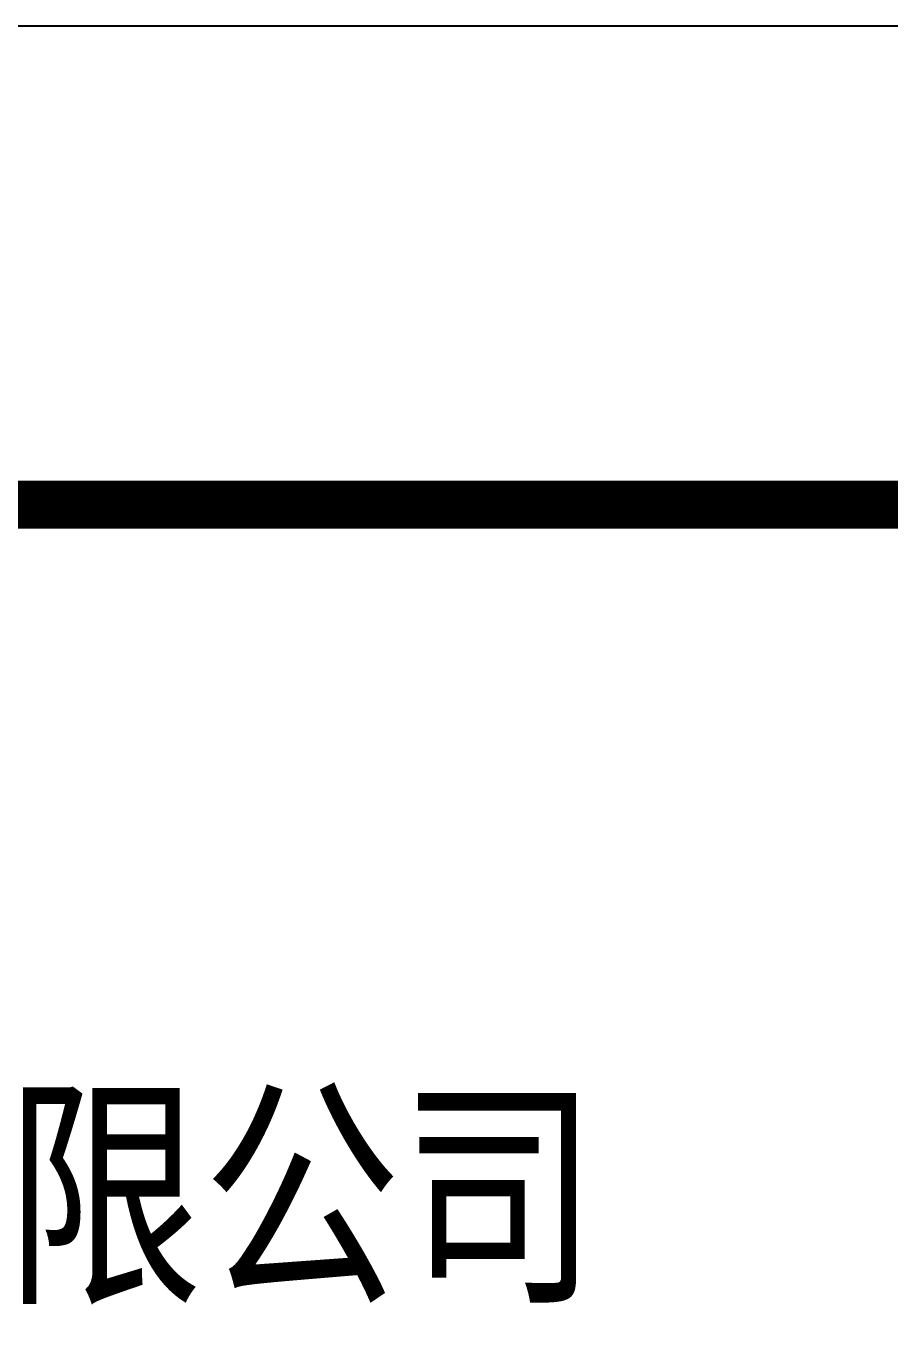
# Model space of a CAD drawing. Extents: x -695846 to 822170, y -413475 to 397179.
# Drawn here: x -386583 to -384777, y 126018 to 128744 of the extents above; entities that cross this region are included whole.
import ezdxf

# ---------------------------------------------------------------- set-up
doc = ezdxf.new("R2010")
doc.units = 0
doc.header["$LTSCALE"] = 1000
doc.header["$MEASUREMENT"] = 0
doc.layers.add('T-图框-175', color=175, linetype='Continuous')
doc.layers.add('TK', color=4, linetype='Continuous')
doc.styles.add('-宋体', font='', dxfattribs={"width": 0.8})
doc.styles.get('-宋体').set_extended_font_data('NSimSun')

# ---------------------------------------------------------------- blocks, each defined once
blk = doc.blocks.new('中亿国际')
at = {"layer": 'TK', "style": '-宋体', "width": 0.8}
blk.add_text('中亿国际设计集团有限公司', height=378.827, dxfattribs=at).set_placement((2527839.9, -168709.6))
blk = doc.blocks.new('3er1t35wer1t')
blk.add_line((320885.4, 303477.1), (313385.4, 303477.1))
at = {"layer": 'TK', "color": 7}
blk.add_lwpolyline([(313385.4, 263477.1), (313385.4, 303477.1), (320885.4, 303477.1), (320885.4, 263477.1)], close=True, dxfattribs=at)
at = {"lineweight": 20}
blk.add_blockref('中亿国际', (-2213347.2, 470556.4), dxfattribs=at)

msp = doc.modelspace()

# ---------------------------------------------------------------- linework, layer by layer
at = {"layer": 'T-图框-175'}
msp.add_lwpolyline([(-457254.3, 86744.4), (-382954.3, 86744.4), (-382954.3, 128744.4), (-457254.3, 128744.4)], close=True, dxfattribs=at)
at = {"layer": 'T-图框-175', "const_width": 100}
msp.add_lwpolyline([(-454754.3, 87744.4), (-383954.3, 87744.4), (-383954.3, 127744.4), (-454754.3, 127744.4)], close=True, dxfattribs=at)

# ---------------------------------------------------------------- block references
msp.add_blockref('3er1t35wer1t', (-704839.8, -175732.7))

doc.saveas('drawing.dxf')
